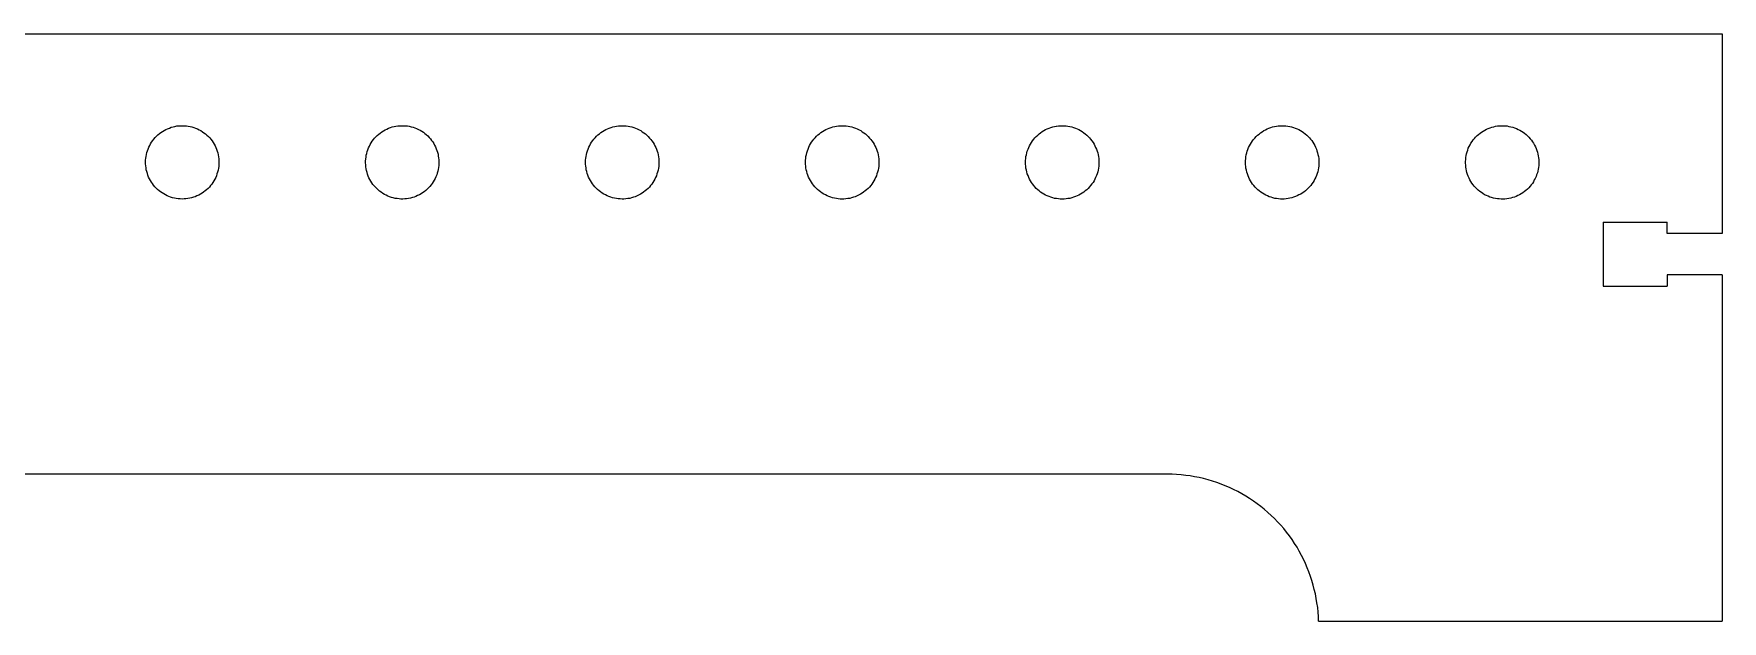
# Model space of a CAD drawing. Extents: x -72 to 72, y -22 to 22.
# Drawn here: x -60.14 to -48.63, y -22 to -18 of the extents above; entities that cross this region are included whole.
import ezdxf

# ---------------------------------------------------------------- set-up
doc = ezdxf.new("R2010")
doc.units = 0
doc.header["$MEASUREMENT"] = 0
doc.layers.get('0').update_dxf_attribs({"linetype": 'CONTINUOUS'})

msp = doc.modelspace()

# ---------------------------------------------------------------- linework, layer by layer
for p, q in [((-66.376, -17.999), (-48.626, -18)), ((-48.626, -18), (-48.626, -19.36)), ((-59.238, -18.651), (-59.226, -18.646)), ((-59.226, -18.646), (-59.214, -18.641)), ((-59.214, -18.641), (-59.202, -18.636)), ((-59.202, -18.636), (-59.189, -18.633)), ((-59.189, -18.633), (-59.176, -18.63)), ((-59.176, -18.63), (-59.164, -18.627)), ((-59.164, -18.627), (-59.151, -18.626)), ((-59.151, -18.626), (-59.137, -18.625)), ((-59.137, -18.625), (-59.124, -18.625)), ((-59.124, -18.625), (-59.111, -18.625)), ((-59.111, -18.625), (-59.098, -18.626)), ((-59.098, -18.626), (-59.085, -18.628)), ((-59.085, -18.628), (-59.072, -18.63)), ((-59.072, -18.63), (-59.06, -18.634)), ((-59.06, -18.634), (-59.047, -18.637)), ((-59.047, -18.637), (-59.035, -18.642)), ((-59.035, -18.642), (-59.023, -18.647)), ((-59.023, -18.647), (-59.011, -18.653)), ((-57.743, -18.654), (-57.731, -18.648)), ((-57.731, -18.648), (-57.719, -18.643)), ((-57.719, -18.643), (-57.707, -18.638)), ((-57.707, -18.638), (-57.694, -18.634)), ((-57.694, -18.634), (-57.682, -18.631)), ((-57.682, -18.631), (-57.67, -18.629)), ((-57.67, -18.629), (-57.669, -18.628)), ((-57.669, -18.628), (-57.656, -18.627)), ((-57.656, -18.627), (-57.643, -18.625)), ((-57.643, -18.625), (-57.63, -18.625)), ((-57.63, -18.625), (-57.617, -18.625)), ((-57.617, -18.625), (-57.604, -18.626)), ((-57.604, -18.626), (-57.591, -18.627)), ((-57.591, -18.627), (-57.578, -18.629)), ((-57.578, -18.629), (-57.565, -18.632)), ((-57.565, -18.632), (-57.552, -18.636)), ((-57.552, -18.636), (-57.54, -18.64)), ((-57.54, -18.64), (-57.528, -18.645)), ((-57.528, -18.645), (-57.516, -18.65)), ((-57.516, -18.65), (-57.504, -18.656)), ((-56.238, -18.651), (-56.226, -18.646)), ((-56.226, -18.646), (-56.214, -18.641)), ((-56.214, -18.641), (-56.202, -18.637)), ((-56.202, -18.637), (-56.189, -18.633)), ((-56.189, -18.633), (-56.177, -18.63)), ((-56.177, -18.63), (-56.164, -18.628)), ((-56.164, -18.628), (-56.151, -18.626)), ((-56.151, -18.626), (-56.138, -18.625)), ((-56.138, -18.625), (-56.125, -18.625)), ((-56.125, -18.625), (-56.112, -18.625)), ((-56.112, -18.625), (-56.098, -18.626)), ((-56.098, -18.626), (-56.085, -18.628)), ((-56.085, -18.628), (-56.073, -18.631)), ((-56.073, -18.631), (-56.06, -18.634)), ((-56.06, -18.634), (-56.047, -18.637)), ((-56.047, -18.637), (-56.035, -18.642)), ((-56.035, -18.642), (-56.023, -18.647)), ((-56.023, -18.647), (-56.011, -18.653)), ((-54.738, -18.652), (-54.727, -18.646)), ((-54.727, -18.646), (-54.714, -18.641)), ((-54.714, -18.641), (-54.702, -18.637)), ((-54.702, -18.637), (-54.689, -18.633)), ((-54.689, -18.633), (-54.677, -18.63)), ((-54.677, -18.63), (-54.664, -18.628)), ((-54.664, -18.628), (-54.651, -18.626)), ((-54.651, -18.626), (-54.638, -18.625)), ((-54.638, -18.625), (-54.625, -18.625)), ((-54.625, -18.625), (-54.612, -18.625)), ((-54.612, -18.625), (-54.599, -18.626)), ((-54.599, -18.626), (-54.586, -18.628)), ((-54.586, -18.628), (-54.573, -18.631)), ((-54.573, -18.631), (-54.56, -18.634)), ((-54.56, -18.634), (-54.548, -18.638)), ((-54.548, -18.638), (-54.535, -18.642)), ((-54.535, -18.642), (-54.523, -18.647)), ((-54.523, -18.647), (-54.511, -18.653)), ((-53.239, -18.652), (-53.228, -18.647)), ((-53.228, -18.647), (-53.216, -18.642)), ((-53.216, -18.642), (-53.203, -18.637)), ((-53.203, -18.637), (-53.191, -18.634)), ((-53.191, -18.634), (-53.178, -18.63)), ((-53.178, -18.63), (-53.167, -18.628)), ((-53.167, -18.628), (-53.165, -18.628)), ((-53.165, -18.628), (-53.152, -18.626)), ((-53.152, -18.626), (-53.139, -18.625)), ((-53.139, -18.625), (-53.126, -18.625)), ((-53.126, -18.625), (-53.113, -18.625)), ((-53.113, -18.625), (-53.1, -18.626)), ((-53.1, -18.626), (-53.087, -18.628)), ((-53.087, -18.628), (-53.074, -18.63)), ((-53.074, -18.63), (-53.061, -18.634)), ((-53.061, -18.634), (-53.049, -18.637)), ((-53.049, -18.637), (-53.036, -18.642)), ((-53.036, -18.642), (-53.024, -18.647)), ((-53.024, -18.647), (-53.012, -18.652)), ((-51.74, -18.653), (-51.729, -18.647)), ((-51.729, -18.647), (-51.717, -18.642)), ((-51.717, -18.642), (-51.704, -18.638)), ((-51.704, -18.638), (-51.692, -18.634)), ((-51.692, -18.634), (-51.679, -18.631)), ((-51.679, -18.631), (-51.666, -18.628)), ((-51.666, -18.628), (-51.653, -18.627)), ((-51.653, -18.627), (-51.64, -18.626)), ((-51.64, -18.626), (-51.627, -18.625)), ((-51.627, -18.625), (-51.614, -18.625)), ((-51.614, -18.625), (-51.601, -18.626)), ((-51.601, -18.626), (-51.588, -18.628)), ((-51.588, -18.628), (-51.575, -18.63)), ((-51.575, -18.63), (-51.562, -18.633)), ((-51.562, -18.633), (-51.55, -18.637)), ((-51.55, -18.637), (-51.537, -18.641)), ((-51.537, -18.641), (-51.525, -18.646)), ((-51.525, -18.646), (-51.513, -18.652)), ((-50.244, -18.655), (-50.233, -18.649)), ((-50.233, -18.649), (-50.221, -18.644)), ((-50.221, -18.644), (-50.209, -18.639)), ((-50.209, -18.639), (-50.196, -18.635)), ((-50.196, -18.635), (-50.183, -18.632)), ((-50.183, -18.632), (-50.171, -18.629)), ((-50.171, -18.629), (-50.158, -18.627)), ((-50.158, -18.627), (-50.145, -18.626)), ((-50.145, -18.626), (-50.132, -18.625)), ((-50.132, -18.625), (-50.119, -18.625)), ((-50.119, -18.625), (-50.105, -18.626)), ((-50.105, -18.626), (-50.092, -18.627)), ((-50.092, -18.627), (-50.08, -18.63)), ((-50.08, -18.63), (-50.067, -18.632)), ((-50.067, -18.632), (-50.054, -18.636)), ((-50.054, -18.636), (-50.042, -18.64)), ((-50.042, -18.64), (-50.029, -18.645)), ((-50.029, -18.645), (-50.018, -18.65)), ((-50.018, -18.65), (-50.006, -18.656)), ((-59.354, -18.772), (-59.348, -18.76)), ((-59.348, -18.76), (-59.342, -18.748)), ((-59.342, -18.748), (-59.335, -18.737)), ((-59.335, -18.737), (-59.327, -18.726)), ((-59.327, -18.726), (-59.319, -18.716)), ((-59.319, -18.716), (-59.311, -18.706)), ((-59.311, -18.706), (-59.302, -18.697)), ((-59.302, -18.697), (-59.292, -18.688)), ((-59.292, -18.688), (-59.282, -18.679)), ((-59.282, -18.679), (-59.272, -18.671)), ((-59.272, -18.671), (-59.261, -18.664)), ((-59.261, -18.664), (-59.25, -18.657)), ((-59.25, -18.657), (-59.238, -18.651)), ((-59.011, -18.653), (-59, -18.659)), ((-59, -18.659), (-58.989, -18.666)), ((-58.989, -18.666), (-58.978, -18.673)), ((-58.978, -18.673), (-58.967, -18.681)), ((-58.967, -18.681), (-58.958, -18.69)), ((-58.958, -18.69), (-58.948, -18.699)), ((-58.948, -18.699), (-58.939, -18.708)), ((-58.939, -18.708), (-58.931, -18.718)), ((-58.931, -18.718), (-58.923, -18.729)), ((-58.923, -18.729), (-58.915, -18.74)), ((-58.915, -18.74), (-58.909, -18.751)), ((-58.909, -18.751), (-58.902, -18.762)), ((-58.902, -18.762), (-58.897, -18.774)), ((-57.856, -18.777), (-57.85, -18.765)), ((-57.85, -18.765), (-57.844, -18.753)), ((-57.844, -18.753), (-57.838, -18.742)), ((-57.838, -18.742), (-57.83, -18.731)), ((-57.83, -18.731), (-57.823, -18.72)), ((-57.823, -18.72), (-57.814, -18.71)), ((-57.814, -18.71), (-57.805, -18.701)), ((-57.805, -18.701), (-57.796, -18.692)), ((-57.796, -18.692), (-57.786, -18.683)), ((-57.786, -18.683), (-57.776, -18.675)), ((-57.776, -18.675), (-57.765, -18.667)), ((-57.765, -18.667), (-57.754, -18.66)), ((-57.754, -18.66), (-57.743, -18.654)), ((-57.504, -18.656), (-57.493, -18.663)), ((-57.493, -18.663), (-57.482, -18.67)), ((-57.482, -18.67), (-57.472, -18.678)), ((-57.472, -18.678), (-57.462, -18.686)), ((-57.462, -18.686), (-57.452, -18.695)), ((-57.452, -18.695), (-57.443, -18.705)), ((-57.443, -18.705), (-57.434, -18.714)), ((-57.434, -18.714), (-57.426, -18.725)), ((-57.426, -18.725), (-57.418, -18.735)), ((-57.418, -18.735), (-57.411, -18.746)), ((-57.411, -18.746), (-57.405, -18.758)), ((-57.405, -18.758), (-57.399, -18.769)), ((-56.354, -18.772), (-56.348, -18.76)), ((-56.348, -18.76), (-56.342, -18.749)), ((-56.342, -18.749), (-56.335, -18.738)), ((-56.335, -18.738), (-56.327, -18.727)), ((-56.327, -18.727), (-56.319, -18.716)), ((-56.319, -18.716), (-56.311, -18.707)), ((-56.311, -18.707), (-56.302, -18.697)), ((-56.302, -18.697), (-56.292, -18.688)), ((-56.292, -18.688), (-56.282, -18.68)), ((-56.282, -18.68), (-56.272, -18.672)), ((-56.272, -18.672), (-56.261, -18.664)), ((-56.261, -18.664), (-56.25, -18.658)), ((-56.25, -18.658), (-56.238, -18.651)), ((-56.011, -18.653), (-56, -18.659)), ((-56, -18.659), (-55.989, -18.666)), ((-55.989, -18.666), (-55.978, -18.673)), ((-55.978, -18.673), (-55.968, -18.681)), ((-55.968, -18.681), (-55.958, -18.69)), ((-55.958, -18.69), (-55.948, -18.699)), ((-55.948, -18.699), (-55.939, -18.709)), ((-55.939, -18.709), (-55.931, -18.719)), ((-55.931, -18.719), (-55.923, -18.729)), ((-55.923, -18.729), (-55.916, -18.74)), ((-55.916, -18.74), (-55.909, -18.751)), ((-55.909, -18.751), (-55.903, -18.763)), ((-55.903, -18.763), (-55.897, -18.774)), ((-54.854, -18.772), (-54.848, -18.76)), ((-54.848, -18.76), (-54.842, -18.749)), ((-54.842, -18.749), (-54.835, -18.738)), ((-54.835, -18.738), (-54.827, -18.727)), ((-54.827, -18.727), (-54.819, -18.717)), ((-54.819, -18.717), (-54.811, -18.707)), ((-54.811, -18.707), (-54.802, -18.697)), ((-54.802, -18.697), (-54.792, -18.688)), ((-54.792, -18.688), (-54.782, -18.68)), ((-54.782, -18.68), (-54.772, -18.672)), ((-54.772, -18.672), (-54.761, -18.665)), ((-54.761, -18.665), (-54.75, -18.658)), ((-54.75, -18.658), (-54.738, -18.652)), ((-54.511, -18.653), (-54.5, -18.659)), ((-54.5, -18.659), (-54.489, -18.666)), ((-54.489, -18.666), (-54.478, -18.673)), ((-54.478, -18.673), (-54.468, -18.681)), ((-54.468, -18.681), (-54.458, -18.69)), ((-54.458, -18.69), (-54.448, -18.699)), ((-54.448, -18.699), (-54.439, -18.709)), ((-54.439, -18.709), (-54.431, -18.719)), ((-54.431, -18.719), (-54.423, -18.729)), ((-54.423, -18.729), (-54.416, -18.74)), ((-54.416, -18.74), (-54.409, -18.751)), ((-54.409, -18.751), (-54.403, -18.762)), ((-54.403, -18.762), (-54.397, -18.774)), ((-53.354, -18.773), (-53.349, -18.762)), ((-53.349, -18.762), (-53.342, -18.75)), ((-53.342, -18.75), (-53.336, -18.739)), ((-53.336, -18.739), (-53.328, -18.728)), ((-53.328, -18.728), (-53.32, -18.718)), ((-53.32, -18.718), (-53.312, -18.708)), ((-53.312, -18.708), (-53.303, -18.698)), ((-53.303, -18.698), (-53.293, -18.689)), ((-53.293, -18.689), (-53.283, -18.681)), ((-53.283, -18.681), (-53.273, -18.673)), ((-53.273, -18.673), (-53.262, -18.665)), ((-53.262, -18.665), (-53.251, -18.659)), ((-53.251, -18.659), (-53.239, -18.652)), ((-53.012, -18.652), (-53.001, -18.659)), ((-53.001, -18.659), (-52.99, -18.665)), ((-52.99, -18.665), (-52.979, -18.673)), ((-52.979, -18.673), (-52.969, -18.681)), ((-52.969, -18.681), (-52.959, -18.689)), ((-52.959, -18.689), (-52.949, -18.698)), ((-52.949, -18.698), (-52.94, -18.708)), ((-52.94, -18.708), (-52.932, -18.718)), ((-52.932, -18.718), (-52.924, -18.728)), ((-52.924, -18.728), (-52.916, -18.739)), ((-52.916, -18.739), (-52.909, -18.75)), ((-52.909, -18.75), (-52.903, -18.762)), ((-52.903, -18.762), (-52.898, -18.773)), ((-51.855, -18.774), (-51.849, -18.763)), ((-51.849, -18.763), (-51.843, -18.751)), ((-51.843, -18.751), (-51.836, -18.74)), ((-51.836, -18.74), (-51.829, -18.729)), ((-51.829, -18.729), (-51.821, -18.719)), ((-51.821, -18.719), (-51.812, -18.709)), ((-51.812, -18.709), (-51.803, -18.699)), ((-51.803, -18.699), (-51.794, -18.69)), ((-51.794, -18.69), (-51.784, -18.682)), ((-51.784, -18.682), (-51.774, -18.673)), ((-51.774, -18.673), (-51.763, -18.666)), ((-51.763, -18.666), (-51.752, -18.659)), ((-51.752, -18.659), (-51.74, -18.653)), ((-51.513, -18.652), (-51.502, -18.658)), ((-51.502, -18.658), (-51.491, -18.665)), ((-51.491, -18.665), (-51.48, -18.672)), ((-51.48, -18.672), (-51.469, -18.68)), ((-51.469, -18.68), (-51.459, -18.689)), ((-51.459, -18.689), (-51.45, -18.698)), ((-51.45, -18.698), (-51.441, -18.707)), ((-51.441, -18.707), (-51.432, -18.717)), ((-51.432, -18.717), (-51.424, -18.727)), ((-51.424, -18.727), (-51.417, -18.738)), ((-51.417, -18.738), (-51.41, -18.749)), ((-51.41, -18.749), (-51.404, -18.761)), ((-51.404, -18.761), (-51.398, -18.772)), ((-50.351, -18.767), (-50.345, -18.755)), ((-50.345, -18.755), (-50.339, -18.744)), ((-50.339, -18.744), (-50.331, -18.733)), ((-50.331, -18.733), (-50.324, -18.722)), ((-50.324, -18.722), (-50.315, -18.712)), ((-50.315, -18.712), (-50.307, -18.703)), ((-50.307, -18.703), (-50.297, -18.693)), ((-50.297, -18.693), (-50.288, -18.685)), ((-50.288, -18.685), (-50.277, -18.676)), ((-50.277, -18.676), (-50.267, -18.669)), ((-50.267, -18.669), (-50.256, -18.662)), ((-50.256, -18.662), (-50.244, -18.655)), ((-50.006, -18.656), (-49.995, -18.663)), ((-49.995, -18.663), (-49.984, -18.67)), ((-49.984, -18.67), (-49.973, -18.677)), ((-49.973, -18.677), (-49.963, -18.686)), ((-49.963, -18.686), (-49.953, -18.694)), ((-49.953, -18.694), (-49.944, -18.704)), ((-49.944, -18.704), (-49.935, -18.714)), ((-49.935, -18.714), (-49.927, -18.724)), ((-49.927, -18.724), (-49.919, -18.734)), ((-49.919, -18.734), (-49.912, -18.745)), ((-49.912, -18.745), (-49.906, -18.757)), ((-49.906, -18.757), (-49.9, -18.768)), ((-59.376, -18.86), (-59.374, -18.847)), ((-59.376, -18.873), (-59.376, -18.86)), ((-59.376, -18.886), (-59.376, -18.873)), ((-59.374, -18.847), (-59.373, -18.834)), ((-59.373, -18.834), (-59.37, -18.821)), ((-59.37, -18.821), (-59.367, -18.808)), ((-59.367, -18.808), (-59.363, -18.796)), ((-59.363, -18.796), (-59.359, -18.784)), ((-59.359, -18.784), (-59.354, -18.772)), ((-58.897, -18.774), (-58.892, -18.786)), ((-58.892, -18.786), (-58.888, -18.799)), ((-58.888, -18.799), (-58.884, -18.811)), ((-58.884, -18.811), (-58.881, -18.824)), ((-58.881, -18.824), (-58.879, -18.837)), ((-58.879, -18.837), (-58.877, -18.85)), ((-58.877, -18.85), (-58.876, -18.863)), ((-58.876, -18.863), (-58.876, -18.876)), ((-58.876, -18.876), (-58.876, -18.889)), ((-57.876, -18.866), (-57.875, -18.852)), ((-57.876, -18.879), (-57.876, -18.866)), ((-57.875, -18.892), (-57.876, -18.879)), ((-57.875, -18.852), (-57.873, -18.839)), ((-57.873, -18.839), (-57.871, -18.827)), ((-57.871, -18.827), (-57.868, -18.814)), ((-57.868, -18.814), (-57.865, -18.801)), ((-57.865, -18.801), (-57.861, -18.789)), ((-57.861, -18.789), (-57.856, -18.777)), ((-57.399, -18.769), (-57.394, -18.782)), ((-57.394, -18.782), (-57.389, -18.794)), ((-57.389, -18.794), (-57.385, -18.806)), ((-57.385, -18.806), (-57.382, -18.819)), ((-57.382, -18.819), (-57.38, -18.832)), ((-57.38, -18.832), (-57.378, -18.845)), ((-57.378, -18.845), (-57.377, -18.858)), ((-57.377, -18.858), (-57.376, -18.871)), ((-57.376, -18.871), (-57.376, -18.884)), ((-56.376, -18.86), (-56.374, -18.847)), ((-56.376, -18.873), (-56.376, -18.86)), ((-56.376, -18.887), (-56.376, -18.873)), ((-56.374, -18.847), (-56.373, -18.834)), ((-56.373, -18.834), (-56.37, -18.822)), ((-56.37, -18.822), (-56.367, -18.809)), ((-56.367, -18.809), (-56.363, -18.796)), ((-56.363, -18.796), (-56.359, -18.784)), ((-56.359, -18.784), (-56.354, -18.772)), ((-55.897, -18.774), (-55.892, -18.786)), ((-55.892, -18.786), (-55.888, -18.799)), ((-55.888, -18.799), (-55.884, -18.811)), ((-55.884, -18.811), (-55.881, -18.824)), ((-55.881, -18.824), (-55.879, -18.837)), ((-55.879, -18.837), (-55.877, -18.85)), ((-55.877, -18.85), (-55.876, -18.863)), ((-55.876, -18.863), (-55.876, -18.876)), ((-55.876, -18.876), (-55.876, -18.889)), ((-54.876, -18.861), (-54.874, -18.848)), ((-54.876, -18.874), (-54.876, -18.861)), ((-54.876, -18.887), (-54.876, -18.874)), ((-54.874, -18.848), (-54.873, -18.835)), ((-54.873, -18.835), (-54.87, -18.822)), ((-54.87, -18.822), (-54.867, -18.809)), ((-54.867, -18.809), (-54.863, -18.797)), ((-54.863, -18.797), (-54.859, -18.784)), ((-54.859, -18.784), (-54.854, -18.772)), ((-54.397, -18.774), (-54.392, -18.786)), ((-54.392, -18.786), (-54.388, -18.799)), ((-54.388, -18.799), (-54.384, -18.811)), ((-54.384, -18.811), (-54.381, -18.824)), ((-54.381, -18.824), (-54.379, -18.837)), ((-54.379, -18.837), (-54.377, -18.85)), ((-54.377, -18.85), (-54.376, -18.863)), ((-54.376, -18.863), (-54.376, -18.876)), ((-54.376, -18.876), (-54.376, -18.889)), ((-53.376, -18.862), (-53.375, -18.849)), ((-53.376, -18.875), (-53.376, -18.862)), ((-53.376, -18.888), (-53.376, -18.875)), ((-53.375, -18.849), (-53.373, -18.836)), ((-53.373, -18.836), (-53.37, -18.823)), ((-53.37, -18.823), (-53.367, -18.81)), ((-53.367, -18.81), (-53.364, -18.798)), ((-53.364, -18.798), (-53.359, -18.785)), ((-53.359, -18.785), (-53.354, -18.773)), ((-52.898, -18.773), (-52.893, -18.785)), ((-52.893, -18.785), (-52.888, -18.798)), ((-52.888, -18.798), (-52.884, -18.81)), ((-52.884, -18.81), (-52.881, -18.823)), ((-52.881, -18.823), (-52.879, -18.836)), ((-52.879, -18.836), (-52.877, -18.849)), ((-52.877, -18.849), (-52.876, -18.862)), ((-52.876, -18.862), (-52.876, -18.875)), ((-52.876, -18.875), (-52.876, -18.888)), ((-51.876, -18.863), (-51.875, -18.85)), ((-51.876, -18.876), (-51.876, -18.863)), ((-51.876, -18.889), (-51.876, -18.876)), ((-51.875, -18.85), (-51.873, -18.837)), ((-51.873, -18.837), (-51.871, -18.824)), ((-51.871, -18.824), (-51.868, -18.811)), ((-51.868, -18.811), (-51.864, -18.799)), ((-51.864, -18.799), (-51.86, -18.787)), ((-51.86, -18.787), (-51.855, -18.774)), ((-51.398, -18.772), (-51.393, -18.785)), ((-51.393, -18.785), (-51.389, -18.797)), ((-51.389, -18.797), (-51.385, -18.809)), ((-51.385, -18.809), (-51.382, -18.822)), ((-51.382, -18.822), (-51.379, -18.835)), ((-51.379, -18.835), (-51.377, -18.848)), ((-51.377, -18.848), (-51.376, -18.861)), ((-51.376, -18.861), (-51.376, -18.874)), ((-51.376, -18.874), (-51.376, -18.887)), ((-50.376, -18.868), (-50.375, -18.855)), ((-50.376, -18.881), (-50.376, -18.868)), ((-50.375, -18.855), (-50.374, -18.842)), ((-50.374, -18.842), (-50.372, -18.829)), ((-50.372, -18.829), (-50.369, -18.816)), ((-50.369, -18.816), (-50.365, -18.803)), ((-50.365, -18.803), (-50.361, -18.791)), ((-50.361, -18.791), (-50.357, -18.779)), ((-50.357, -18.779), (-50.351, -18.767)), ((-49.9, -18.768), (-49.895, -18.78)), ((-49.895, -18.78), (-49.89, -18.793)), ((-49.89, -18.793), (-49.886, -18.805)), ((-49.886, -18.805), (-49.883, -18.818)), ((-49.883, -18.818), (-49.88, -18.83)), ((-49.88, -18.83), (-49.878, -18.843)), ((-49.878, -18.843), (-49.877, -18.856)), ((-49.877, -18.856), (-49.876, -18.87)), ((-49.876, -18.87), (-49.876, -18.883)), ((-59.375, -18.899), (-59.376, -18.886)), ((-59.373, -18.912), (-59.375, -18.899)), ((-59.371, -18.925), (-59.373, -18.912)), ((-59.368, -18.938), (-59.371, -18.925)), ((-59.364, -18.95), (-59.368, -18.938)), ((-59.36, -18.963), (-59.364, -18.95)), ((-59.355, -18.975), (-59.36, -18.963)), ((-59.349, -18.987), (-59.355, -18.975)), ((-59.343, -18.998), (-59.349, -18.987)), ((-58.904, -18.989), (-58.91, -19.001)), ((-58.898, -18.978), (-58.904, -18.989)), ((-58.893, -18.966), (-58.898, -18.978)), ((-58.889, -18.953), (-58.893, -18.966)), ((-58.885, -18.941), (-58.889, -18.953)), ((-58.882, -18.928), (-58.885, -18.941)), ((-58.879, -18.915), (-58.882, -18.928)), ((-58.877, -18.902), (-58.879, -18.915)), ((-58.876, -18.889), (-58.877, -18.902)), ((-57.874, -18.905), (-57.875, -18.892)), ((-57.872, -18.918), (-57.874, -18.905)), ((-57.87, -18.931), (-57.872, -18.918)), ((-57.866, -18.943), (-57.87, -18.931)), ((-57.862, -18.956), (-57.866, -18.943)), ((-57.858, -18.968), (-57.862, -18.956)), ((-57.853, -18.98), (-57.858, -18.968)), ((-57.847, -18.992), (-57.853, -18.98)), ((-57.84, -19.003), (-57.847, -18.992)), ((-57.401, -18.985), (-57.408, -18.996)), ((-57.396, -18.973), (-57.401, -18.985)), ((-57.391, -18.961), (-57.396, -18.973)), ((-57.387, -18.948), (-57.391, -18.961)), ((-57.383, -18.936), (-57.387, -18.948)), ((-57.381, -18.923), (-57.383, -18.936)), ((-57.378, -18.91), (-57.381, -18.923)), ((-57.377, -18.897), (-57.378, -18.91)), ((-57.376, -18.884), (-57.377, -18.897)), ((-56.375, -18.9), (-56.376, -18.887)), ((-56.373, -18.913), (-56.375, -18.9)), ((-56.371, -18.925), (-56.373, -18.913)), ((-56.368, -18.938), (-56.371, -18.925)), ((-56.364, -18.951), (-56.368, -18.938)), ((-56.36, -18.963), (-56.364, -18.951)), ((-56.355, -18.975), (-56.36, -18.963)), ((-56.349, -18.987), (-56.355, -18.975)), ((-56.343, -18.999), (-56.349, -18.987)), ((-55.904, -18.99), (-55.91, -19.001)), ((-55.898, -18.978), (-55.904, -18.99)), ((-55.893, -18.966), (-55.898, -18.978)), ((-55.889, -18.953), (-55.893, -18.966)), ((-55.885, -18.941), (-55.889, -18.953)), ((-55.882, -18.928), (-55.885, -18.941)), ((-55.879, -18.915), (-55.882, -18.928)), ((-55.877, -18.902), (-55.879, -18.915)), ((-55.876, -18.889), (-55.877, -18.902)), ((-54.875, -18.9), (-54.876, -18.887)), ((-54.873, -18.913), (-54.875, -18.9)), ((-54.871, -18.926), (-54.873, -18.913)), ((-54.868, -18.938), (-54.871, -18.926)), ((-54.864, -18.951), (-54.868, -18.938)), ((-54.86, -18.963), (-54.864, -18.951)), ((-54.855, -18.976), (-54.86, -18.963)), ((-54.849, -18.987), (-54.855, -18.976)), ((-54.843, -18.999), (-54.849, -18.987)), ((-54.404, -18.989), (-54.41, -19.001)), ((-54.398, -18.978), (-54.404, -18.989)), ((-54.393, -18.966), (-54.398, -18.978)), ((-54.389, -18.953), (-54.393, -18.966)), ((-54.385, -18.941), (-54.389, -18.953)), ((-54.382, -18.928), (-54.385, -18.941)), ((-54.379, -18.915), (-54.382, -18.928)), ((-54.377, -18.902), (-54.379, -18.915)), ((-54.376, -18.889), (-54.377, -18.902)), ((-53.375, -18.901), (-53.376, -18.888)), ((-53.373, -18.914), (-53.375, -18.901)), ((-53.37, -18.927), (-53.373, -18.914)), ((-53.367, -18.94), (-53.37, -18.927)), ((-53.364, -18.952), (-53.367, -18.94)), ((-53.359, -18.965), (-53.364, -18.952)), ((-53.354, -18.977), (-53.359, -18.965)), ((-53.349, -18.989), (-53.354, -18.977)), ((-53.342, -19), (-53.349, -18.989)), ((-52.903, -18.989), (-52.909, -19)), ((-52.898, -18.977), (-52.903, -18.989)), ((-52.893, -18.965), (-52.898, -18.977)), ((-52.888, -18.952), (-52.893, -18.965)), ((-52.884, -18.94), (-52.888, -18.952)), ((-52.881, -18.927), (-52.884, -18.94)), ((-52.879, -18.914), (-52.881, -18.927)), ((-52.877, -18.901), (-52.879, -18.914)), ((-52.876, -18.888), (-52.877, -18.901)), ((-51.874, -18.902), (-51.876, -18.889)), ((-51.873, -18.915), (-51.874, -18.902)), ((-51.87, -18.928), (-51.873, -18.915)), ((-51.867, -18.941), (-51.87, -18.928)), ((-51.863, -18.953), (-51.867, -18.941)), ((-51.859, -18.966), (-51.863, -18.953)), ((-51.854, -18.978), (-51.859, -18.966)), ((-51.848, -18.99), (-51.854, -18.978)), ((-51.842, -19.001), (-51.848, -18.99)), ((-51.403, -18.988), (-51.409, -18.999)), ((-51.397, -18.976), (-51.403, -18.988)), ((-51.392, -18.964), (-51.397, -18.976)), ((-51.388, -18.951), (-51.392, -18.964)), ((-51.384, -18.939), (-51.388, -18.951)), ((-51.381, -18.926), (-51.384, -18.939)), ((-51.379, -18.913), (-51.381, -18.926)), ((-51.377, -18.9), (-51.379, -18.913)), ((-51.376, -18.887), (-51.377, -18.9)), ((-50.375, -18.894), (-50.376, -18.881)), ((-50.374, -18.907), (-50.375, -18.894)), ((-50.372, -18.92), (-50.374, -18.907)), ((-50.369, -18.933), (-50.372, -18.92)), ((-50.366, -18.945), (-50.369, -18.933)), ((-50.362, -18.958), (-50.366, -18.945)), ((-50.357, -18.97), (-50.362, -18.958)), ((-50.352, -18.982), (-50.357, -18.97)), ((-50.346, -18.994), (-50.352, -18.982)), ((-50.34, -19.005), (-50.346, -18.994)), ((-49.907, -18.995), (-49.913, -19.007)), ((-49.901, -18.984), (-49.907, -18.995)), ((-49.895, -18.972), (-49.901, -18.984)), ((-49.891, -18.959), (-49.895, -18.972)), ((-49.886, -18.947), (-49.891, -18.959)), ((-49.883, -18.934), (-49.886, -18.947)), ((-49.88, -18.922), (-49.883, -18.934)), ((-49.878, -18.909), (-49.88, -18.922)), ((-49.877, -18.896), (-49.878, -18.909)), ((-49.876, -18.883), (-49.877, -18.896)), ((-59.336, -19.01), (-59.343, -18.998)), ((-59.329, -19.02), (-59.336, -19.01)), ((-59.321, -19.031), (-59.329, -19.02)), ((-59.313, -19.041), (-59.321, -19.031)), ((-59.304, -19.05), (-59.313, -19.041)), ((-59.294, -19.059), (-59.304, -19.05)), ((-59.284, -19.068), (-59.294, -19.059)), ((-59.274, -19.076), (-59.284, -19.068)), ((-59.263, -19.083), (-59.274, -19.076)), ((-59.252, -19.09), (-59.263, -19.083)), ((-59.241, -19.097), (-59.252, -19.09)), ((-59.229, -19.102), (-59.241, -19.097)), ((-59.217, -19.107), (-59.229, -19.102)), ((-59.205, -19.112), (-59.217, -19.107)), ((-59.038, -19.109), (-59.05, -19.113)), ((-59.026, -19.104), (-59.038, -19.109)), ((-59.014, -19.098), (-59.026, -19.104)), ((-59.002, -19.092), (-59.014, -19.098)), ((-58.991, -19.085), (-59.002, -19.092)), ((-58.98, -19.078), (-58.991, -19.085)), ((-58.97, -19.07), (-58.98, -19.078)), ((-58.96, -19.061), (-58.97, -19.07)), ((-58.95, -19.052), (-58.96, -19.061)), ((-58.941, -19.043), (-58.95, -19.052)), ((-58.933, -19.033), (-58.941, -19.043)), ((-58.925, -19.023), (-58.933, -19.033)), ((-58.917, -19.012), (-58.925, -19.023)), ((-58.91, -19.001), (-58.917, -19.012)), ((-57.833, -19.014), (-57.84, -19.003)), ((-57.826, -19.025), (-57.833, -19.014)), ((-57.818, -19.035), (-57.826, -19.025)), ((-57.809, -19.045), (-57.818, -19.035)), ((-57.8, -19.054), (-57.809, -19.045)), ((-57.79, -19.063), (-57.8, -19.054)), ((-57.78, -19.071), (-57.79, -19.063)), ((-57.77, -19.079), (-57.78, -19.071)), ((-57.759, -19.086), (-57.77, -19.079)), ((-57.748, -19.093), (-57.759, -19.086)), ((-57.736, -19.099), (-57.748, -19.093)), ((-57.724, -19.105), (-57.736, -19.099)), ((-57.712, -19.109), (-57.724, -19.105)), ((-57.699, -19.114), (-57.712, -19.109)), ((-57.533, -19.107), (-57.545, -19.111)), ((-57.521, -19.101), (-57.533, -19.107)), ((-57.509, -19.096), (-57.521, -19.101)), ((-57.498, -19.089), (-57.509, -19.096)), ((-57.487, -19.082), (-57.498, -19.089)), ((-57.476, -19.075), (-57.487, -19.082)), ((-57.466, -19.067), (-57.476, -19.075)), ((-57.456, -19.058), (-57.466, -19.067)), ((-57.446, -19.049), (-57.456, -19.058)), ((-57.438, -19.039), (-57.446, -19.049)), ((-57.429, -19.029), (-57.438, -19.039)), ((-57.421, -19.018), (-57.429, -19.029)), ((-57.414, -19.008), (-57.421, -19.018)), ((-57.408, -18.996), (-57.414, -19.008)), ((-56.336, -19.01), (-56.343, -18.999)), ((-56.329, -19.021), (-56.336, -19.01)), ((-56.321, -19.031), (-56.329, -19.021)), ((-56.313, -19.041), (-56.321, -19.031)), ((-56.304, -19.051), (-56.313, -19.041)), ((-56.294, -19.06), (-56.304, -19.051)), ((-56.284, -19.068), (-56.294, -19.06)), ((-56.274, -19.076), (-56.284, -19.068)), ((-56.263, -19.084), (-56.274, -19.076)), ((-56.252, -19.091), (-56.263, -19.084)), ((-56.241, -19.097), (-56.252, -19.091)), ((-56.229, -19.103), (-56.241, -19.097)), ((-56.217, -19.108), (-56.229, -19.103)), ((-56.204, -19.112), (-56.217, -19.108)), ((-56.038, -19.109), (-56.05, -19.113)), ((-56.025, -19.104), (-56.038, -19.109)), ((-56.014, -19.098), (-56.025, -19.104)), ((-56.002, -19.092), (-56.014, -19.098)), ((-55.991, -19.085), (-56.002, -19.092)), ((-55.98, -19.078), (-55.991, -19.085)), ((-55.97, -19.07), (-55.98, -19.078)), ((-55.96, -19.062), (-55.97, -19.07)), ((-55.95, -19.053), (-55.96, -19.062)), ((-55.941, -19.043), (-55.95, -19.053)), ((-55.933, -19.033), (-55.941, -19.043)), ((-55.924, -19.023), (-55.933, -19.033)), ((-55.917, -19.012), (-55.924, -19.023)), ((-55.91, -19.001), (-55.917, -19.012)), ((-54.836, -19.01), (-54.843, -18.999)), ((-54.829, -19.021), (-54.836, -19.01)), ((-54.821, -19.031), (-54.829, -19.021)), ((-54.813, -19.041), (-54.821, -19.031)), ((-54.804, -19.051), (-54.813, -19.041)), ((-54.794, -19.06), (-54.804, -19.051)), ((-54.784, -19.068), (-54.794, -19.06)), ((-54.774, -19.076), (-54.784, -19.068)), ((-54.763, -19.084), (-54.774, -19.076)), ((-54.752, -19.091), (-54.763, -19.084)), ((-54.741, -19.097), (-54.752, -19.091)), ((-54.729, -19.103), (-54.741, -19.097)), ((-54.717, -19.108), (-54.729, -19.103)), ((-54.704, -19.112), (-54.717, -19.108)), ((-54.537, -19.109), (-54.55, -19.113)), ((-54.525, -19.104), (-54.537, -19.109)), ((-54.514, -19.098), (-54.525, -19.104)), ((-54.502, -19.092), (-54.514, -19.098)), ((-54.491, -19.085), (-54.502, -19.092)), ((-54.48, -19.078), (-54.491, -19.085)), ((-54.47, -19.07), (-54.48, -19.078)), ((-54.46, -19.062), (-54.47, -19.07)), ((-54.45, -19.053), (-54.46, -19.062)), ((-54.441, -19.043), (-54.45, -19.053)), ((-54.432, -19.033), (-54.441, -19.043)), ((-54.424, -19.023), (-54.432, -19.033)), ((-54.417, -19.012), (-54.424, -19.023)), ((-54.41, -19.001), (-54.417, -19.012)), ((-53.336, -19.011), (-53.342, -19)), ((-53.328, -19.022), (-53.336, -19.011)), ((-53.32, -19.032), (-53.328, -19.022)), ((-53.312, -19.042), (-53.32, -19.032)), ((-53.303, -19.052), (-53.312, -19.042)), ((-53.293, -19.061), (-53.303, -19.052)), ((-53.283, -19.069), (-53.293, -19.061)), ((-53.273, -19.077), (-53.283, -19.069)), ((-53.262, -19.085), (-53.273, -19.077)), ((-53.251, -19.092), (-53.262, -19.085)), ((-53.239, -19.098), (-53.251, -19.092)), ((-53.228, -19.103), (-53.239, -19.098)), ((-53.216, -19.108), (-53.228, -19.103)), ((-53.203, -19.113), (-53.216, -19.108)), ((-53.036, -19.108), (-53.049, -19.113)), ((-53.024, -19.103), (-53.036, -19.108)), ((-53.012, -19.098), (-53.024, -19.103)), ((-53.001, -19.092), (-53.012, -19.098)), ((-52.99, -19.085), (-53.001, -19.092)), ((-52.979, -19.077), (-52.99, -19.085)), ((-52.969, -19.069), (-52.979, -19.077)), ((-52.959, -19.061), (-52.969, -19.069)), ((-52.949, -19.052), (-52.959, -19.061)), ((-52.94, -19.042), (-52.949, -19.052)), ((-52.932, -19.032), (-52.94, -19.042)), ((-52.924, -19.022), (-52.932, -19.032)), ((-52.916, -19.011), (-52.924, -19.022)), ((-52.909, -19), (-52.916, -19.011)), ((-51.835, -19.012), (-51.842, -19.001)), ((-51.828, -19.023), (-51.835, -19.012)), ((-51.82, -19.033), (-51.828, -19.023)), ((-51.811, -19.043), (-51.82, -19.033)), ((-51.802, -19.053), (-51.811, -19.043)), ((-51.792, -19.062), (-51.802, -19.053)), ((-51.782, -19.07), (-51.792, -19.062)), ((-51.772, -19.078), (-51.782, -19.07)), ((-51.761, -19.085), (-51.772, -19.078)), ((-51.75, -19.092), (-51.761, -19.085)), ((-51.738, -19.098), (-51.75, -19.092)), ((-51.727, -19.104), (-51.738, -19.098)), ((-51.715, -19.109), (-51.727, -19.104)), ((-51.702, -19.113), (-51.715, -19.109)), ((-51.535, -19.108), (-51.548, -19.113)), ((-51.523, -19.103), (-51.535, -19.108)), ((-51.512, -19.097), (-51.523, -19.103)), ((-51.5, -19.091), (-51.512, -19.097)), ((-51.489, -19.084), (-51.5, -19.091)), ((-51.478, -19.077), (-51.489, -19.084)), ((-51.468, -19.069), (-51.478, -19.077)), ((-51.458, -19.06), (-51.468, -19.069)), ((-51.448, -19.051), (-51.458, -19.06)), ((-51.439, -19.042), (-51.448, -19.051)), ((-51.431, -19.032), (-51.439, -19.042)), ((-51.423, -19.021), (-51.431, -19.032)), ((-51.416, -19.01), (-51.423, -19.021)), ((-51.409, -18.999), (-51.416, -19.01)), ((-50.332, -19.016), (-50.34, -19.005)), ((-50.325, -19.027), (-50.332, -19.016)), ((-50.317, -19.037), (-50.325, -19.027)), ((-50.308, -19.047), (-50.317, -19.037)), ((-50.299, -19.056), (-50.308, -19.047)), ((-50.289, -19.065), (-50.299, -19.056)), ((-50.279, -19.073), (-50.289, -19.065)), ((-50.268, -19.081), (-50.279, -19.073)), ((-50.257, -19.088), (-50.268, -19.081)), ((-50.246, -19.095), (-50.257, -19.088)), ((-50.234, -19.101), (-50.246, -19.095)), ((-50.222, -19.106), (-50.234, -19.101)), ((-50.21, -19.111), (-50.222, -19.106)), ((-50.198, -19.115), (-50.21, -19.111)), ((-50.031, -19.107), (-50.043, -19.111)), ((-50.019, -19.101), (-50.031, -19.107)), ((-50.007, -19.095), (-50.019, -19.101)), ((-49.996, -19.089), (-50.007, -19.095)), ((-49.985, -19.082), (-49.996, -19.089)), ((-49.974, -19.074), (-49.985, -19.082)), ((-49.964, -19.066), (-49.974, -19.074)), ((-49.954, -19.057), (-49.964, -19.066)), ((-49.945, -19.048), (-49.954, -19.057)), ((-49.936, -19.038), (-49.945, -19.048)), ((-49.928, -19.028), (-49.936, -19.038)), ((-49.92, -19.018), (-49.928, -19.028)), ((-49.913, -19.007), (-49.92, -19.018)), ((-59.192, -19.116), (-59.205, -19.112)), ((-59.179, -19.119), (-59.192, -19.116)), ((-59.167, -19.121), (-59.179, -19.119)), ((-59.154, -19.123), (-59.167, -19.121)), ((-59.141, -19.124), (-59.154, -19.123)), ((-59.127, -19.125), (-59.141, -19.124)), ((-59.114, -19.124), (-59.127, -19.125)), ((-59.101, -19.123), (-59.114, -19.124)), ((-59.088, -19.122), (-59.101, -19.123)), ((-59.075, -19.119), (-59.088, -19.122)), ((-59.063, -19.116), (-59.075, -19.119)), ((-59.05, -19.113), (-59.063, -19.116)), ((-57.687, -19.117), (-57.699, -19.114)), ((-57.674, -19.12), (-57.687, -19.117)), ((-57.661, -19.122), (-57.674, -19.12)), ((-57.648, -19.124), (-57.661, -19.122)), ((-57.635, -19.125), (-57.648, -19.124)), ((-57.622, -19.125), (-57.635, -19.125)), ((-57.609, -19.124), (-57.622, -19.125)), ((-57.596, -19.123), (-57.609, -19.124)), ((-57.583, -19.121), (-57.596, -19.123)), ((-57.57, -19.118), (-57.583, -19.121)), ((-57.557, -19.115), (-57.57, -19.118)), ((-57.545, -19.111), (-57.557, -19.115)), ((-56.192, -19.116), (-56.204, -19.112)), ((-56.179, -19.119), (-56.192, -19.116)), ((-56.166, -19.122), (-56.179, -19.119)), ((-56.153, -19.123), (-56.166, -19.122)), ((-56.14, -19.124), (-56.153, -19.123)), ((-56.127, -19.125), (-56.14, -19.124)), ((-56.114, -19.125), (-56.127, -19.125)), ((-56.101, -19.124), (-56.114, -19.125)), ((-56.088, -19.122), (-56.101, -19.124)), ((-56.075, -19.12), (-56.088, -19.122)), ((-56.063, -19.117), (-56.075, -19.12)), ((-56.05, -19.113), (-56.063, -19.117)), ((-54.692, -19.116), (-54.704, -19.112)), ((-54.679, -19.119), (-54.692, -19.116)), ((-54.666, -19.122), (-54.679, -19.119)), ((-54.653, -19.123), (-54.666, -19.122)), ((-54.64, -19.125), (-54.653, -19.123)), ((-54.627, -19.125), (-54.64, -19.125)), ((-54.614, -19.125), (-54.627, -19.125)), ((-54.601, -19.124), (-54.614, -19.125)), ((-54.588, -19.122), (-54.601, -19.124)), ((-54.575, -19.12), (-54.588, -19.122)), ((-54.562, -19.117), (-54.575, -19.12)), ((-54.55, -19.113), (-54.562, -19.117)), ((-53.191, -19.117), (-53.203, -19.113)), ((-53.178, -19.12), (-53.191, -19.117)), ((-53.165, -19.122), (-53.178, -19.12)), ((-53.152, -19.124), (-53.165, -19.122)), ((-53.139, -19.125), (-53.152, -19.124)), ((-53.126, -19.125), (-53.139, -19.125)), ((-53.113, -19.125), (-53.126, -19.125)), ((-53.1, -19.124), (-53.113, -19.125)), ((-53.087, -19.122), (-53.1, -19.124)), ((-53.074, -19.12), (-53.087, -19.122)), ((-53.061, -19.117), (-53.074, -19.12)), ((-53.049, -19.113), (-53.061, -19.117)), ((-51.69, -19.117), (-51.702, -19.113)), ((-51.677, -19.12), (-51.69, -19.117)), ((-51.664, -19.122), (-51.677, -19.12)), ((-51.651, -19.124), (-51.664, -19.122)), ((-51.638, -19.125), (-51.651, -19.124)), ((-51.625, -19.125), (-51.638, -19.125)), ((-51.612, -19.125), (-51.625, -19.125)), ((-51.599, -19.124), (-51.612, -19.125)), ((-51.586, -19.122), (-51.599, -19.124)), ((-51.573, -19.119), (-51.586, -19.122)), ((-51.56, -19.116), (-51.573, -19.119)), ((-51.548, -19.113), (-51.56, -19.116)), ((-50.185, -19.118), (-50.198, -19.115)), ((-50.172, -19.121), (-50.185, -19.118)), ((-50.159, -19.123), (-50.172, -19.121)), ((-50.146, -19.124), (-50.159, -19.123)), ((-50.133, -19.125), (-50.146, -19.124)), ((-50.12, -19.125), (-50.133, -19.125)), ((-50.107, -19.125), (-50.12, -19.125)), ((-50.094, -19.123), (-50.107, -19.125)), ((-50.081, -19.121), (-50.094, -19.123)), ((-50.068, -19.119), (-50.081, -19.121)), ((-50.056, -19.115), (-50.068, -19.119)), ((-50.043, -19.111), (-50.056, -19.115)), ((-49.438, -19.282), (-49.438, -19.719)), ((-49.438, -19.282), (-49.001, -19.282)), ((-49.001, -19.36), (-49.001, -19.282)), ((-48.626, -19.36), (-49.001, -19.36)), ((-48.626, -19.641), (-49.001, -19.641)), ((-49.001, -19.641), (-49.001, -19.719)), ((-48.626, -19.641), (-48.626, -22.001)), ((-49.438, -19.719), (-49.001, -19.719)), ((-52.377, -21), (-67.376, -20.999)), ((-52.346, -21.002), (-52.377, -21)), ((-52.315, -21.004), (-52.346, -21.002)), ((-52.284, -21.007), (-52.315, -21.004)), ((-52.253, -21.011), (-52.284, -21.007)), ((-52.223, -21.016), (-52.253, -21.011)), ((-52.192, -21.022), (-52.223, -21.016)), ((-52.162, -21.029), (-52.192, -21.022)), ((-52.131, -21.037), (-52.162, -21.029)), ((-52.101, -21.046), (-52.131, -21.037)), ((-52.072, -21.056), (-52.101, -21.046)), ((-52.043, -21.066), (-52.072, -21.056)), ((-52.014, -21.078), (-52.043, -21.066)), ((-51.985, -21.09), (-52.014, -21.078)), ((-51.957, -21.103), (-51.985, -21.09)), ((-51.929, -21.117), (-51.957, -21.103)), ((-51.901, -21.132), (-51.929, -21.117)), ((-51.875, -21.148), (-51.901, -21.132)), ((-51.848, -21.165), (-51.875, -21.148)), ((-51.822, -21.182), (-51.848, -21.165)), ((-51.797, -21.2), (-51.822, -21.182)), ((-51.772, -21.219), (-51.797, -21.2)), ((-51.748, -21.238), (-51.772, -21.219)), ((-51.724, -21.259), (-51.748, -21.238)), ((-51.701, -21.28), (-51.724, -21.259)), ((-51.679, -21.301), (-51.701, -21.28)), ((-51.657, -21.324), (-51.679, -21.301)), ((-51.636, -21.347), (-51.657, -21.324)), ((-51.616, -21.37), (-51.636, -21.347)), ((-51.596, -21.395), (-51.616, -21.37)), ((-51.577, -21.42), (-51.596, -21.395)), ((-51.559, -21.445), (-51.577, -21.42)), ((-51.542, -21.471), (-51.559, -21.445)), ((-51.525, -21.497), (-51.542, -21.471)), ((-51.51, -21.524), (-51.525, -21.497)), ((-51.495, -21.552), (-51.51, -21.524)), ((-51.481, -21.579), (-51.495, -21.552)), ((-51.467, -21.608), (-51.481, -21.579)), ((-51.455, -21.636), (-51.467, -21.608)), ((-51.444, -21.665), (-51.455, -21.636)), ((-51.433, -21.695), (-51.444, -21.665)), ((-51.423, -21.724), (-51.433, -21.695)), ((-51.415, -21.754), (-51.423, -21.724)), ((-51.407, -21.784), (-51.415, -21.754)), ((-51.4, -21.815), (-51.407, -21.784)), ((-51.394, -21.845), (-51.4, -21.815)), ((-51.389, -21.876), (-51.394, -21.845)), ((-51.384, -21.907), (-51.389, -21.876)), ((-51.381, -21.938), (-51.384, -21.907)), ((-51.379, -21.969), (-51.381, -21.938)), ((-51.378, -21.999), (-51.379, -21.969)), ((-51.378, -22), (-51.378, -21.999)), ((-51.378, -22), (-48.626, -22.001))]:
    msp.add_line(p, q)

doc.saveas('drawing.dxf')
